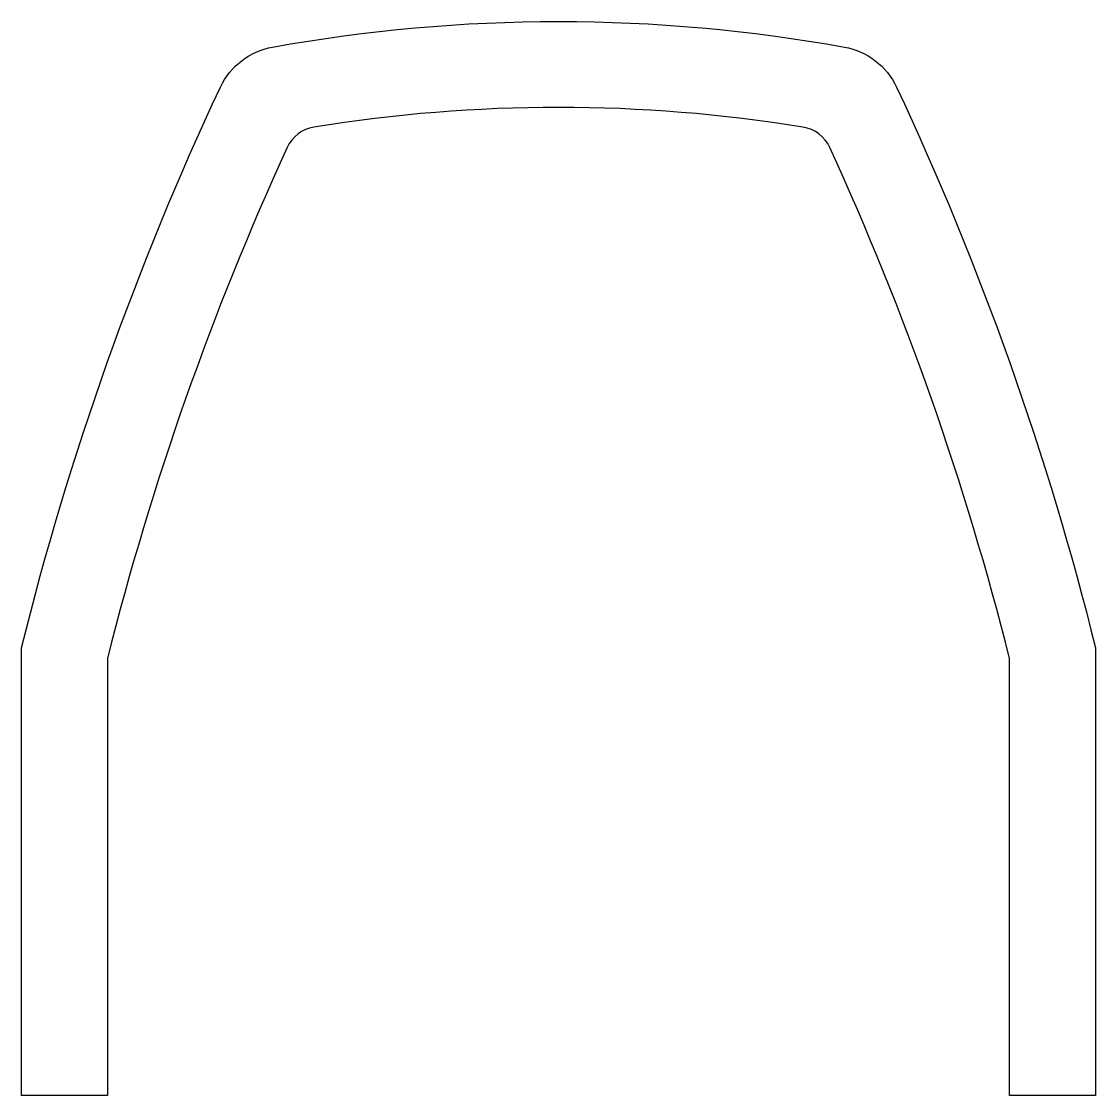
# Model space of a CAD drawing. Extents: x -643.4 to -613.4, y 74.2 to 104.2.
import ezdxf

# ---------------------------------------------------------------- set-up
doc = ezdxf.new("R2010")
doc.units = 0
doc.layers.add('ANA', color=220, linetype='CONTINUOUS')

msp = doc.modelspace()

# ---------------------------------------------------------------- linework, layer by layer
at = {"layer": 'ANA', "color": 0}
msp.add_lwpolyline([(-637.83, 102.409, -0.242973), (-636.374, 103.527, -0.089429), (-620.405, 103.527, -0.242973), (-618.949, 102.409, -0.049004), (-613.389, 86.745), (-613.389, 74.245), (-615.789, 74.245), (-615.789, 86.449, 0.045885), (-620.811, 100.72, 0.249947), (-621.56, 101.29, 0.080681), (-635.219, 101.29, 0.249947), (-635.968, 100.72, 0.045885), (-640.989, 86.449), (-640.989, 74.245), (-643.389, 74.245), (-643.389, 86.745, -0.049004)], format="xyb", close=True, dxfattribs=at)

doc.saveas('drawing.dxf')
